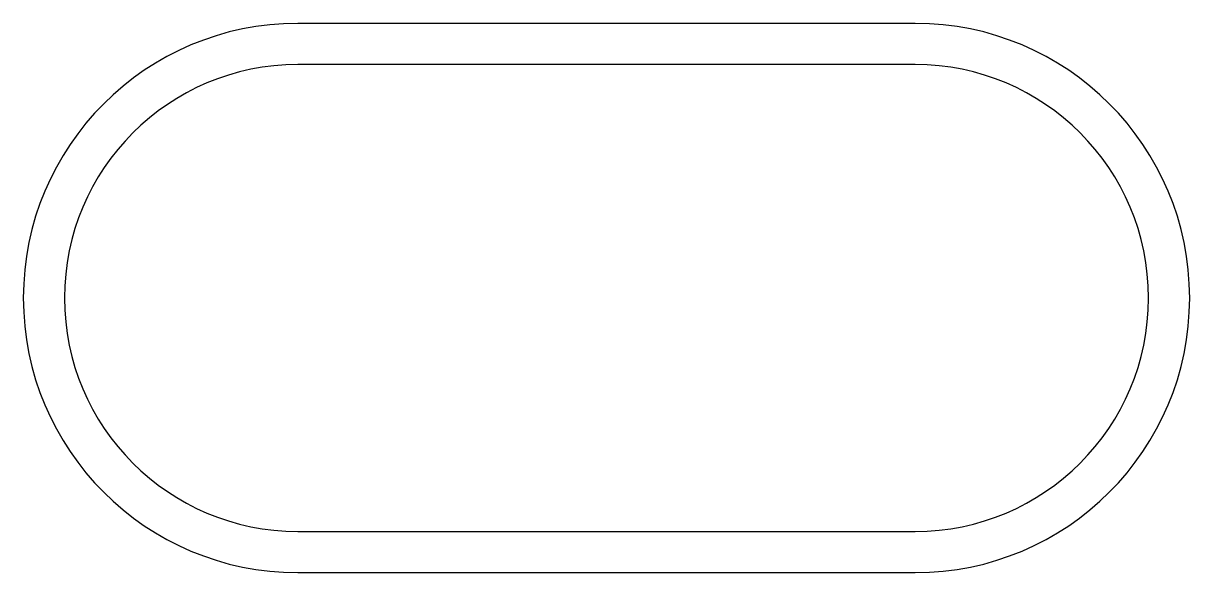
# Model space of a CAD drawing. Extents: x -1.7 to 0, y -0.4 to 0.4.
import ezdxf

# ---------------------------------------------------------------- set-up
doc = ezdxf.new("R2010")
doc.units = 0
doc.layers.add('SN', color=7, linetype='CONTINUOUS')

msp = doc.modelspace()

# ---------------------------------------------------------------- linework, layer by layer
at = {"layer": 'SN', "color": 0}
for points in [[(-0.4, -0.4, 1), (-0.4, 0.4), (-1.3, 0.4, 1), (-1.3, -0.4)], [(-0.4, -0.34, 1), (-0.4, 0.34), (-1.3, 0.34, 1), (-1.3, -0.34)]]:
    msp.add_lwpolyline(points, format="xyb", close=True, dxfattribs=at)

doc.saveas('drawing.dxf')
